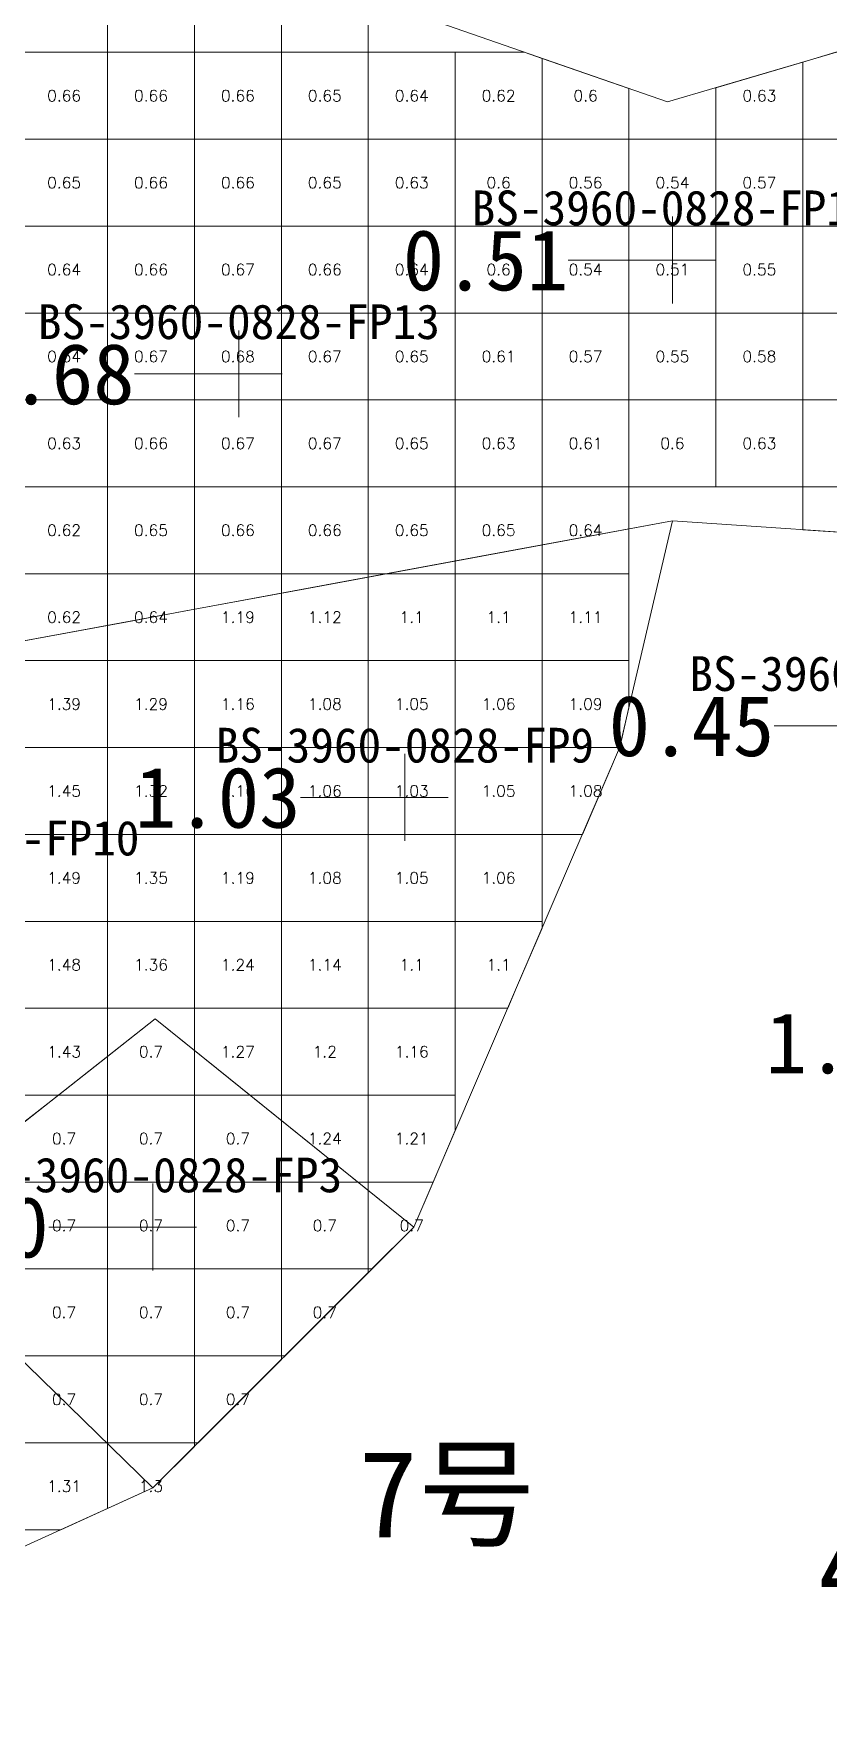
# Model space of a CAD drawing. Header units: inches. Extents: x 469941 to 470089, y 4349675 to 4349818.
# Drawn here: x 470040.24 to 470049.39, y 4349684.63 to 4349703.85 of the extents above; entities that cross this region are included whole.
import ezdxf
from ezdxf.enums import TextEntityAlignment as Align

# ---------------------------------------------------------------- set-up
doc = ezdxf.new("R2010")
doc.units = ezdxf.units.IN
doc.header["$MEASUREMENT"] = 0
for name, color, linetype, lineweight in [('0.500-1.000', 7, 'Continuous', 0), ('1.000-1.500', 7, 'Continuous', 0), ('孔口文字', 7, 'Continuous', 0), ('点', 7, 'Continuous', 0), ('爆区方格网', 7, 'Continuous', 0), ('线条', 7, 'Continuous', 0), ('钻孔', 7, 'Continuous', 0)]:
    doc.layers.add(name, color=color, linetype=linetype, lineweight=lineweight)
doc.styles.add('3dmine_textStyle_1', font='txt.shx', dxfattribs={"height": 1, "bigfont": 'gbcbig.shx'})
doc.styles.add('3dmine_textStyle_3', font='宋体.ttf', dxfattribs={"height": 1})
doc.styles.add('3dmine_textStyle_4', font='simsunb.ttf', dxfattribs={"height": 1})

msp = doc.modelspace()

# ---------------------------------------------------------------- hatches: boundary and pattern name
at = {"layer": '钻孔', "linetype": 'Continuous', "lineweight": 0, "true_color": 0x00ffff, "extrusion": (0, 1, 0)}
for points in [[(-470048.591, 3949.555), (-470047.591, 3949.555), (-470047.591, 3960.555), (-470048.591, 3960.555)], [(-470043.6, 3949.555), (-470042.6, 3949.555), (-470042.6, 3960.555), (-470043.6, 3960.555)], [(-470042.612, 3949.979), (-470041.612, 3949.979), (-470041.612, 3960.979), (-470042.612, 3960.979)]]:
    msp.add_hatch(color=4, dxfattribs=at).paths.add_polyline_path(points, flags=0)
at = {"layer": '钻孔', "linetype": 'Continuous', "lineweight": 0, "true_color": 0x0000ff, "extrusion": (0, 1, 0)}
msp.add_hatch(color=5, dxfattribs=at).paths.add_polyline_path([(-470045.51, 3949.514), (-470044.51, 3949.514), (-470044.51, 3960.514), (-470045.51, 3960.514)], flags=0)

# ---------------------------------------------------------------- linework, layer by layer
at = {"layer": '0.500-1.000', "color": 4, "linetype": 'Continuous', "lineweight": 0, "true_color": 0x00ffff}
for points in [[(470050.423, 4349698.049), (470047.591, 4349698.243), (470045.798, 4349697.911), (470040.563, 4349696.941), (470039.145, 4349696.679), (470032.822, 4349695.749), (470034.464, 4349698.812), (470036.669, 4349703.056), (470037.598, 4349704.846), (470040.595, 4349706.764), (470042.614, 4349704.766), (470044.623, 4349704.07), (470047.533, 4349703.062), (470049.726, 4349703.709)], [(470044.612, 4349690.115), (470041.612, 4349687.115), (470038.562, 4349690.088), (470041.636, 4349692.51), (470044.612, 4349690.115)]]:
    msp.add_lwpolyline(points, dxfattribs=at)
at = {"layer": '1.000-1.500', "color": 5, "linetype": 'Continuous', "lineweight": 0, "true_color": 0x0000ff}
msp.add_lwpolyline([(470046.98, 4349695.628), (470045.796, 4349692.872), (470044.612, 4349690.115), (470042.341, 4349691.943), (470041.636, 4349692.51), (470038.796, 4349690.272), (470038.562, 4349690.088), (470041.612, 4349687.115), (470036.153, 4349684.632), (470033.331, 4349686.237), (470033.088, 4349686.375), (470030.088, 4349689.375), (470030.927, 4349691.922), (470031.179, 4349692.686), (470032.822, 4349695.749), (470035.908, 4349696.203), (470039.145, 4349696.679), (470041.317, 4349697.081), (470041.949, 4349697.198), (470043.368, 4349697.461), (470047.591, 4349698.243), (470046.98, 4349695.628)], dxfattribs=at)
at = {"layer": '点', "color": 138, "linetype": 'Continuous', "lineweight": 0, "true_color": 0x004c4c}
for points, elevation in [([(470047.591, 4349700.743), (470047.591, 4349701.743)], 3960.555), ([(470048.091, 4349701.243), (470047.091, 4349701.243)], 3960.555), ([(470042.6, 4349699.433), (470042.6, 4349700.433)], 3960.555), ([(470043.1, 4349699.933), (470042.1, 4349699.933)], 3960.555), ([(470044.51, 4349694.56), (470044.51, 4349695.56)], 3960.514), ([(470045.01, 4349695.06), (470044.01, 4349695.06)], 3960.514), ([(470041.612, 4349689.615), (470041.612, 4349690.615)], 3960.979), ([(470042.112, 4349690.115), (470041.112, 4349690.115)], 3960.979)]:
    msp.add_lwpolyline(points, dxfattribs=dict(at, elevation=elevation))
at = {"layer": '爆区方格网', "color": 4, "linetype": 'Continuous', "lineweight": 0, "true_color": 0x00ffff}
for points, elevation in [([(470041.089, 4349703.633), (470040.089, 4349703.633), (470040.089, 4349704.633), (470041.089, 4349704.633), (470041.089, 4349703.633)], 3960.677), ([(470042.089, 4349703.633), (470041.089, 4349703.633), (470041.089, 4349704.633), (470042.089, 4349704.633), (470042.089, 4349703.633)], 3960.677), ([(470043.089, 4349704.601), (470043.089, 4349703.633), (470042.089, 4349703.633), (470042.089, 4349704.633), (470042.997, 4349704.633), (470043.089, 4349704.601)], 3960.677), ([(470044.089, 4349704.255), (470044.089, 4349703.633), (470043.089, 4349703.633), (470043.089, 4349704.601), (470044.089, 4349704.255)], 3960.677), ([(470041.089, 4349702.633), (470040.089, 4349702.633), (470040.089, 4349703.633), (470041.089, 4349703.633), (470041.089, 4349702.633)], 3960.677), ([(470042.089, 4349702.633), (470041.089, 4349702.633), (470041.089, 4349703.633), (470042.089, 4349703.633), (470042.089, 4349702.633)], 3960.677), ([(470043.089, 4349702.633), (470042.089, 4349702.633), (470042.089, 4349703.633), (470043.089, 4349703.633), (470043.089, 4349702.633)], 3960.677), ([(470044.089, 4349702.633), (470043.089, 4349702.633), (470043.089, 4349703.633), (470044.089, 4349703.633), (470044.089, 4349702.633)], 3960.677), ([(470045.089, 4349702.633), (470044.089, 4349702.633), (470044.089, 4349703.633), (470045.089, 4349703.633), (470045.089, 4349702.633)], 3960.677), ([(470046.089, 4349703.562), (470046.089, 4349702.633), (470045.089, 4349702.633), (470045.089, 4349703.633), (470045.884, 4349703.633), (470046.089, 4349703.562)], 3960.677), ([(470047.089, 4349703.215), (470047.089, 4349702.633), (470046.089, 4349702.633), (470046.089, 4349703.562), (470047.089, 4349703.215)], 3960.677), ([(470050.089, 4349702.633), (470049.089, 4349702.633), (470049.089, 4349703.521), (470049.469, 4349703.633), (470050.089, 4349703.633), (470050.089, 4349702.633)], 3960.677), ([(470049.089, 4349702.633), (470048.089, 4349702.633), (470048.089, 4349703.226), (470049.089, 4349703.521), (470049.089, 4349702.633)], 3960.677), ([(470041.089, 4349701.633), (470040.089, 4349701.633), (470040.089, 4349702.633), (470041.089, 4349702.633), (470041.089, 4349701.633)], 3960.677), ([(470042.089, 4349701.633), (470041.089, 4349701.633), (470041.089, 4349702.633), (470042.089, 4349702.633), (470042.089, 4349701.633)], 3960.677), ([(470043.089, 4349701.633), (470042.089, 4349701.633), (470042.089, 4349702.633), (470043.089, 4349702.633), (470043.089, 4349701.633)], 3960.677), ([(470044.089, 4349701.633), (470043.089, 4349701.633), (470043.089, 4349702.633), (470044.089, 4349702.633), (470044.089, 4349701.633)], 3960.677), ([(470045.089, 4349701.633), (470044.089, 4349701.633), (470044.089, 4349702.633), (470045.089, 4349702.633), (470045.089, 4349701.633)], 3960.677), ([(470046.089, 4349701.633), (470045.089, 4349701.633), (470045.089, 4349702.633), (470046.089, 4349702.633), (470046.089, 4349701.633)], 3960.677), ([(470047.089, 4349701.633), (470046.089, 4349701.633), (470046.089, 4349702.633), (470047.089, 4349702.633), (470047.089, 4349701.633)], 3960.677), ([(470048.089, 4349701.633), (470047.089, 4349701.633), (470047.089, 4349702.633), (470048.089, 4349702.633), (470048.089, 4349701.633)], 3960.677), ([(470049.089, 4349701.633), (470048.089, 4349701.633), (470048.089, 4349702.633), (470049.089, 4349702.633), (470049.089, 4349701.633)], 3960.677), ([(470050.089, 4349701.633), (470049.089, 4349701.633), (470049.089, 4349702.633), (470050.089, 4349702.633), (470050.089, 4349701.633)], 3960.677), ([(470041.089, 4349700.633), (470040.089, 4349700.633), (470040.089, 4349701.633), (470041.089, 4349701.633), (470041.089, 4349700.633)], 3960.677), ([(470042.089, 4349700.633), (470041.089, 4349700.633), (470041.089, 4349701.633), (470042.089, 4349701.633), (470042.089, 4349700.633)], 3960.677), ([(470043.089, 4349700.633), (470042.089, 4349700.633), (470042.089, 4349701.633), (470043.089, 4349701.633), (470043.089, 4349700.633)], 3960.677), ([(470044.089, 4349700.633), (470043.089, 4349700.633), (470043.089, 4349701.633), (470044.089, 4349701.633), (470044.089, 4349700.633)], 3960.677), ([(470045.089, 4349700.633), (470044.089, 4349700.633), (470044.089, 4349701.633), (470045.089, 4349701.633), (470045.089, 4349700.633)], 3960.677), ([(470046.089, 4349700.633), (470045.089, 4349700.633), (470045.089, 4349701.633), (470046.089, 4349701.633), (470046.089, 4349700.633)], 3960.677), ([(470047.089, 4349700.633), (470046.089, 4349700.633), (470046.089, 4349701.633), (470047.089, 4349701.633), (470047.089, 4349700.633)], 3960.677), ([(470048.089, 4349700.633), (470047.089, 4349700.633), (470047.089, 4349701.633), (470048.089, 4349701.633), (470048.089, 4349700.633)], 3960.677), ([(470049.089, 4349700.633), (470048.089, 4349700.633), (470048.089, 4349701.633), (470049.089, 4349701.633), (470049.089, 4349700.633)], 3960.677), ([(470050.089, 4349700.633), (470049.089, 4349700.633), (470049.089, 4349701.633), (470050.089, 4349701.633), (470050.089, 4349700.633)], 3960.677), ([(470041.089, 4349699.633), (470040.089, 4349699.633), (470040.089, 4349700.633), (470041.089, 4349700.633), (470041.089, 4349699.633)], 3960.677), ([(470042.089, 4349699.633), (470041.089, 4349699.633), (470041.089, 4349700.633), (470042.089, 4349700.633), (470042.089, 4349699.633)], 3960.677), ([(470043.089, 4349699.633), (470042.089, 4349699.633), (470042.089, 4349700.633), (470043.089, 4349700.633), (470043.089, 4349699.633)], 3960.677), ([(470044.089, 4349699.633), (470043.089, 4349699.633), (470043.089, 4349700.633), (470044.089, 4349700.633), (470044.089, 4349699.633)], 3960.677), ([(470045.089, 4349699.633), (470044.089, 4349699.633), (470044.089, 4349700.633), (470045.089, 4349700.633), (470045.089, 4349699.633)], 3960.677), ([(470046.089, 4349699.633), (470045.089, 4349699.633), (470045.089, 4349700.633), (470046.089, 4349700.633), (470046.089, 4349699.633)], 3960.677), ([(470047.089, 4349699.633), (470046.089, 4349699.633), (470046.089, 4349700.633), (470047.089, 4349700.633), (470047.089, 4349699.633)], 3960.677), ([(470048.089, 4349699.633), (470047.089, 4349699.633), (470047.089, 4349700.633), (470048.089, 4349700.633), (470048.089, 4349699.633)], 3960.677), ([(470049.089, 4349699.633), (470048.089, 4349699.633), (470048.089, 4349700.633), (470049.089, 4349700.633), (470049.089, 4349699.633)], 3960.677), ([(470050.089, 4349699.633), (470049.089, 4349699.633), (470049.089, 4349700.633), (470050.089, 4349700.633), (470050.089, 4349699.633)], 3960.677), ([(470041.089, 4349698.633), (470040.089, 4349698.633), (470040.089, 4349699.633), (470041.089, 4349699.633), (470041.089, 4349698.633)], 3960.677), ([(470042.089, 4349698.633), (470041.089, 4349698.633), (470041.089, 4349699.633), (470042.089, 4349699.633), (470042.089, 4349698.633)], 3960.677), ([(470043.089, 4349698.633), (470042.089, 4349698.633), (470042.089, 4349699.633), (470043.089, 4349699.633), (470043.089, 4349698.633)], 3960.677), ([(470044.089, 4349698.633), (470043.089, 4349698.633), (470043.089, 4349699.633), (470044.089, 4349699.633), (470044.089, 4349698.633)], 3960.677), ([(470045.089, 4349698.633), (470044.089, 4349698.633), (470044.089, 4349699.633), (470045.089, 4349699.633), (470045.089, 4349698.633)], 3960.677), ([(470046.089, 4349698.633), (470045.089, 4349698.633), (470045.089, 4349699.633), (470046.089, 4349699.633), (470046.089, 4349698.633)], 3960.677), ([(470047.089, 4349698.633), (470046.089, 4349698.633), (470046.089, 4349699.633), (470047.089, 4349699.633), (470047.089, 4349698.633)], 3960.677), ([(470048.089, 4349698.633), (470047.089, 4349698.633), (470047.089, 4349699.633), (470048.089, 4349699.633), (470048.089, 4349698.633)], 3960.677), ([(470049.089, 4349698.633), (470048.089, 4349698.633), (470048.089, 4349699.633), (470049.089, 4349699.633), (470049.089, 4349698.633)], 3960.677), ([(470050.089, 4349698.633), (470049.089, 4349698.633), (470049.089, 4349699.633), (470050.089, 4349699.633), (470050.089, 4349698.633)], 3960.677), ([(470041.089, 4349697.633), (470040.089, 4349697.633), (470040.089, 4349698.633), (470041.089, 4349698.633), (470041.089, 4349697.633)], 3960.677), ([(470042.089, 4349697.633), (470041.089, 4349697.633), (470041.089, 4349698.633), (470042.089, 4349698.633), (470042.089, 4349697.633)], 3960.677), ([(470043.089, 4349697.633), (470042.089, 4349697.633), (470042.089, 4349698.633), (470043.089, 4349698.633), (470043.089, 4349697.633)], 3960.677), ([(470044.089, 4349697.633), (470043.089, 4349697.633), (470043.089, 4349698.633), (470044.089, 4349698.633), (470044.089, 4349697.633)], 3960.677), ([(470045.089, 4349697.633), (470044.089, 4349697.633), (470044.089, 4349698.633), (470045.089, 4349698.633), (470045.089, 4349697.633)], 3960.677), ([(470046.089, 4349697.633), (470045.089, 4349697.633), (470045.089, 4349698.633), (470046.089, 4349698.633), (470046.089, 4349697.633)], 3960.677), ([(470047.089, 4349697.633), (470046.089, 4349697.633), (470046.089, 4349698.633), (470047.089, 4349698.633), (470047.089, 4349697.633)], 3960.677), ([(470050.089, 4349698.072), (470049.089, 4349698.14), (470049.089, 4349698.633), (470050.089, 4349698.633), (470050.089, 4349698.072)], 3960.677), ([(470041.089, 4349696.633), (470040.089, 4349696.633), (470040.089, 4349697.633), (470041.089, 4349697.633), (470041.089, 4349696.633)], 3960.677), ([(470042.089, 4349696.633), (470041.089, 4349696.633), (470041.089, 4349697.633), (470042.089, 4349697.633), (470042.089, 4349696.633)], 3960.677), ([(470042.089, 4349691.633), (470041.089, 4349691.633), (470041.089, 4349692.079), (470041.636, 4349692.51), (470041.089, 4349692.079), (470041.089, 4349692.633), (470042.089, 4349692.633), (470042.089, 4349691.633)], 3960.979), ([(470040.089, 4349691.291), (470040.089, 4349691.633), (470040.523, 4349691.633), (470040.089, 4349691.291)], 3960.979), ([(470041.089, 4349690.633), (470040.089, 4349690.633), (470040.089, 4349691.291), (470040.523, 4349691.633), (470041.089, 4349691.633), (470041.089, 4349690.633)], 3960.979), ([(470042.089, 4349690.633), (470041.089, 4349690.633), (470041.089, 4349691.633), (470042.089, 4349691.633), (470042.089, 4349690.633)], 3960.979), ([(470043.089, 4349690.633), (470042.089, 4349690.633), (470042.089, 4349691.633), (470043.089, 4349691.633), (470043.089, 4349690.633)], 3960.979), ([(470041.089, 4349689.633), (470040.089, 4349689.633), (470040.089, 4349690.633), (470041.089, 4349690.633), (470041.089, 4349689.633)], 3960.979), ([(470042.089, 4349689.633), (470041.089, 4349689.633), (470041.089, 4349690.633), (470042.089, 4349690.633), (470042.089, 4349689.633)], 3960.979), ([(470043.089, 4349689.633), (470042.089, 4349689.633), (470042.089, 4349690.633), (470043.089, 4349690.633), (470043.089, 4349689.633)], 3960.979), ([(470044.089, 4349689.633), (470043.089, 4349689.633), (470043.089, 4349690.633), (470044.089, 4349690.633), (470044.089, 4349689.633)], 3960.979), ([(470044.612, 4349690.115), (470044.13, 4349689.633), (470044.089, 4349689.633), (470044.089, 4349690.633), (470044.834, 4349690.633), (470044.612, 4349690.115)], 3960.979), ([(470041.089, 4349688.633), (470040.089, 4349688.633), (470040.089, 4349689.633), (470041.089, 4349689.633), (470041.089, 4349688.633)], 3960.979), ([(470042.089, 4349688.633), (470041.089, 4349688.633), (470041.089, 4349689.633), (470042.089, 4349689.633), (470042.089, 4349688.633)], 3960.979), ([(470043.089, 4349688.633), (470042.089, 4349688.633), (470042.089, 4349689.633), (470043.089, 4349689.633), (470043.089, 4349688.633)], 3960.979), ([(470044.089, 4349689.592), (470043.13, 4349688.633), (470043.089, 4349688.633), (470043.089, 4349689.633), (470044.089, 4349689.633), (470044.089, 4349689.592)], 3960.979), ([(470041.089, 4349687.633), (470040.089, 4349687.633), (470040.089, 4349688.633), (470041.089, 4349688.633), (470041.089, 4349687.633)], 3960.979), ([(470042.089, 4349687.633), (470041.089, 4349687.633), (470041.089, 4349688.633), (470042.089, 4349688.633), (470042.089, 4349687.633)], 3960.979), ([(470043.089, 4349688.592), (470042.13, 4349687.633), (470042.089, 4349687.633), (470042.089, 4349688.633), (470043.089, 4349688.633), (470043.089, 4349688.592)], 3960.979)]:
    msp.add_lwpolyline(points, dxfattribs=dict(at, elevation=elevation))
at = {"layer": '爆区方格网', "color": 5, "linetype": 'Continuous', "lineweight": 0, "true_color": 0x0000ff, "elevation": 3960.514}
for points in [[(470043.089, 4349696.633), (470042.089, 4349696.633), (470042.089, 4349697.633), (470043.089, 4349697.633), (470043.089, 4349696.633)], [(470044.089, 4349696.633), (470043.089, 4349696.633), (470043.089, 4349697.633), (470044.089, 4349697.633), (470044.089, 4349696.633)], [(470045.089, 4349696.633), (470044.089, 4349696.633), (470044.089, 4349697.633), (470045.089, 4349697.633), (470045.089, 4349696.633)], [(470046.089, 4349696.633), (470045.089, 4349696.633), (470045.089, 4349697.633), (470046.089, 4349697.633), (470046.089, 4349696.633)], [(470047.089, 4349696.633), (470046.089, 4349696.633), (470046.089, 4349697.633), (470047.089, 4349697.633), (470047.089, 4349696.633)], [(470041.089, 4349695.633), (470040.089, 4349695.633), (470040.089, 4349696.633), (470041.089, 4349696.633), (470041.089, 4349695.633)], [(470042.089, 4349695.633), (470041.089, 4349695.633), (470041.089, 4349696.633), (470042.089, 4349696.633), (470042.089, 4349695.633)], [(470043.089, 4349695.633), (470042.089, 4349695.633), (470042.089, 4349696.633), (470043.089, 4349696.633), (470043.089, 4349695.633)], [(470044.089, 4349695.633), (470043.089, 4349695.633), (470043.089, 4349696.633), (470044.089, 4349696.633), (470044.089, 4349695.633)], [(470045.089, 4349695.633), (470044.089, 4349695.633), (470044.089, 4349696.633), (470045.089, 4349696.633), (470045.089, 4349695.633)], [(470046.089, 4349695.633), (470045.089, 4349695.633), (470045.089, 4349696.633), (470046.089, 4349696.633), (470046.089, 4349695.633)], [(470047.089, 4349696.093), (470046.982, 4349695.633), (470046.089, 4349695.633), (470046.089, 4349696.633), (470047.089, 4349696.633), (470047.089, 4349696.093)], [(470041.089, 4349694.633), (470040.089, 4349694.633), (470040.089, 4349695.633), (470041.089, 4349695.633), (470041.089, 4349694.633)], [(470042.089, 4349694.633), (470041.089, 4349694.633), (470041.089, 4349695.633), (470042.089, 4349695.633), (470042.089, 4349694.633)], [(470043.089, 4349694.633), (470042.089, 4349694.633), (470042.089, 4349695.633), (470043.089, 4349695.633), (470043.089, 4349694.633)], [(470044.089, 4349694.633), (470043.089, 4349694.633), (470043.089, 4349695.633), (470044.089, 4349695.633), (470044.089, 4349694.633)], [(470045.089, 4349694.633), (470044.089, 4349694.633), (470044.089, 4349695.633), (470045.089, 4349695.633), (470045.089, 4349694.633)], [(470046.089, 4349694.633), (470045.089, 4349694.633), (470045.089, 4349695.633), (470046.089, 4349695.633), (470046.089, 4349694.633)], [(470046.98, 4349695.628), (470046.553, 4349694.633), (470046.089, 4349694.633), (470046.089, 4349695.633), (470046.982, 4349695.633), (470046.98, 4349695.628)], [(470041.089, 4349693.633), (470040.089, 4349693.633), (470040.089, 4349694.633), (470041.089, 4349694.633), (470041.089, 4349693.633)], [(470042.089, 4349693.633), (470041.089, 4349693.633), (470041.089, 4349694.633), (470042.089, 4349694.633), (470042.089, 4349693.633)], [(470043.089, 4349693.633), (470042.089, 4349693.633), (470042.089, 4349694.633), (470043.089, 4349694.633), (470043.089, 4349693.633)], [(470044.089, 4349693.633), (470043.089, 4349693.633), (470043.089, 4349694.633), (470044.089, 4349694.633), (470044.089, 4349693.633)], [(470045.089, 4349693.633), (470044.089, 4349693.633), (470044.089, 4349694.633), (470045.089, 4349694.633), (470045.089, 4349693.633)], [(470046.089, 4349693.633), (470045.089, 4349693.633), (470045.089, 4349694.633), (470046.089, 4349694.633), (470046.089, 4349693.633)], [(470041.089, 4349692.633), (470040.089, 4349692.633), (470040.089, 4349693.633), (470041.089, 4349693.633), (470041.089, 4349692.633)], [(470042.089, 4349692.633), (470041.089, 4349692.633), (470041.089, 4349693.633), (470042.089, 4349693.633), (470042.089, 4349692.633)], [(470043.089, 4349692.633), (470042.089, 4349692.633), (470042.089, 4349693.633), (470043.089, 4349693.633), (470043.089, 4349692.633)], [(470044.089, 4349692.633), (470043.089, 4349692.633), (470043.089, 4349693.633), (470044.089, 4349693.633), (470044.089, 4349692.633)], [(470045.089, 4349692.633), (470044.089, 4349692.633), (470044.089, 4349693.633), (470045.089, 4349693.633), (470045.089, 4349692.633)], [(470046.089, 4349693.553), (470045.796, 4349692.872), (470045.694, 4349692.633), (470045.089, 4349692.633), (470045.089, 4349693.633), (470046.089, 4349693.633), (470046.089, 4349693.553)], [(470041.089, 4349692.079), (470041.089, 4349692.079), (470040.523, 4349691.633), (470040.089, 4349691.633), (470040.089, 4349692.633), (470041.089, 4349692.633), (470041.089, 4349692.079)], [(470043.089, 4349691.633), (470042.089, 4349691.633), (470042.089, 4349692.633), (470043.089, 4349692.633), (470043.089, 4349691.633)], [(470044.089, 4349691.633), (470043.089, 4349691.633), (470043.089, 4349692.633), (470044.089, 4349692.633), (470044.089, 4349691.633)], [(470045.089, 4349691.633), (470044.089, 4349691.633), (470044.089, 4349692.633), (470045.089, 4349692.633), (470045.089, 4349691.633)], [(470041.089, 4349691.633), (470040.523, 4349691.633), (470041.089, 4349692.079), (470041.089, 4349691.633)], [(470044.089, 4349690.633), (470043.089, 4349690.633), (470043.089, 4349691.633), (470044.089, 4349691.633), (470044.089, 4349690.633)], [(470045.089, 4349691.225), (470044.834, 4349690.633), (470044.089, 4349690.633), (470044.089, 4349691.633), (470045.089, 4349691.633), (470045.089, 4349691.225)], [(470041.089, 4349686.877), (470040.552, 4349686.633), (470040.089, 4349686.633), (470040.089, 4349687.633), (470041.089, 4349687.633), (470041.089, 4349686.877)], [(470042.089, 4349687.592), (470041.612, 4349687.115), (470041.089, 4349686.877), (470041.089, 4349687.633), (470042.089, 4349687.633), (470042.089, 4349687.592)]]:
    msp.add_lwpolyline(points, dxfattribs=at)
at = {"layer": '线条', "color": 138, "linetype": 'Continuous', "lineweight": 0, "true_color": 0x004c4c}
for points, elevation in [([(470047.591, 4349701.243), (470047.591, 4349701.243), (470047.591, 4349701.243)], 3960.555), ([(470042.6, 4349699.933), (470042.6, 4349699.933), (470042.6, 4349699.933)], 3960.555), ([(470044.51, 4349695.06), (470044.51, 4349695.06), (470044.51, 4349695.06)], 3960.514), ([(470041.612, 4349690.115), (470041.612, 4349690.115), (470041.612, 4349690.115)], 3960.979)]:
    msp.add_lwpolyline(points, dxfattribs=dict(at, elevation=elevation))
at = {"layer": '钻孔', "color": 4, "linetype": 'Continuous', "lineweight": 0, "true_color": 0x00ffff}
for points, elevation in [([(470047.591, 4349701.243), (470046.391, 4349701.243)], 3960.555), ([(470047.591, 4349701.243), (470046.391, 4349701.243)], 3949.555), ([(470042.6, 4349699.933), (470041.4, 4349699.933)], 3960.555), ([(470042.6, 4349699.933), (470041.4, 4349699.933)], 3949.555), ([(470041.612, 4349690.115), (470040.412, 4349690.115)], 3960.979), ([(470041.612, 4349690.115), (470040.412, 4349690.115)], 3949.979)]:
    msp.add_lwpolyline(points, dxfattribs=dict(at, elevation=elevation))
at = {"layer": '钻孔', "color": 8, "linetype": 'Continuous', "lineweight": 0, "true_color": 0x808080}
for elevation in [3960.547, 3949.547]:
    msp.add_lwpolyline([(470049.96, 4349695.884), (470048.76, 4349695.884)], dxfattribs=dict(at, elevation=elevation))
at = {"layer": '钻孔', "color": 5, "linetype": 'Continuous', "lineweight": 0, "true_color": 0x0000ff}
for elevation in [3960.514, 3949.514]:
    msp.add_lwpolyline([(470044.51, 4349695.06), (470043.31, 4349695.06)], dxfattribs=dict(at, elevation=elevation))

# ---------------------------------------------------------------- texts
at = {"color": 4, "linetype": 'Continuous', "lineweight": 0, "true_color": 0x00ffff, "style": '3dmine_textStyle_1'}
for s, p in [('0.66', (470040.589, 4349703.133, 3960.677)), ('0.66', (470041.589, 4349703.133, 3960.677)), ('0.66', (470042.589, 4349703.133, 3960.677)), ('0.65', (470043.589, 4349703.133, 3960.677)), ('0.64', (470044.589, 4349703.133, 3960.677)), ('0.62', (470045.589, 4349703.133, 3960.677)), ('0.6', (470046.589, 4349703.133, 3960.677)), ('0.63', (470048.589, 4349703.133, 3960.677)), ('0.65', (470040.589, 4349702.133, 3960.677)), ('0.66', (470041.589, 4349702.133, 3960.677)), ('0.66', (470042.589, 4349702.133, 3960.677)), ('0.65', (470043.589, 4349702.133, 3960.677)), ('0.63', (470044.589, 4349702.133, 3960.677)), ('0.6', (470045.589, 4349702.133, 3960.677)), ('0.56', (470046.589, 4349702.133, 3960.677)), ('0.54', (470047.589, 4349702.133, 3960.677)), ('0.57', (470048.589, 4349702.133, 3960.677)), ('0.64', (470040.589, 4349701.133, 3960.677)), ('0.66', (470041.589, 4349701.133, 3960.677)), ('0.67', (470042.589, 4349701.133, 3960.677)), ('0.66', (470043.589, 4349701.133, 3960.677)), ('0.64', (470044.589, 4349701.133, 3960.677)), ('0.6', (470045.589, 4349701.133, 3960.677)), ('0.54', (470046.589, 4349701.133, 3960.677)), ('0.51', (470047.589, 4349701.133, 3960.677)), ('0.55', (470048.589, 4349701.133, 3960.677)), ('0.64', (470040.589, 4349700.133, 3960.677)), ('0.67', (470041.589, 4349700.133, 3960.677)), ('0.68', (470042.589, 4349700.133, 3960.677)), ('0.67', (470043.589, 4349700.133, 3960.677)), ('0.65', (470044.589, 4349700.133, 3960.677)), ('0.61', (470045.589, 4349700.133, 3960.677)), ('0.57', (470046.589, 4349700.133, 3960.677)), ('0.55', (470047.589, 4349700.133, 3960.677)), ('0.58', (470048.589, 4349700.133, 3960.677)), ('0.63', (470040.589, 4349699.133, 3960.677)), ('0.66', (470041.589, 4349699.133, 3960.677)), ('0.67', (470042.589, 4349699.133, 3960.677)), ('0.67', (470043.589, 4349699.133, 3960.677)), ('0.65', (470044.589, 4349699.133, 3960.677)), ('0.63', (470045.589, 4349699.133, 3960.677)), ('0.61', (470046.589, 4349699.133, 3960.677)), ('0.6', (470047.589, 4349699.133, 3960.677)), ('0.63', (470048.589, 4349699.133, 3960.677)), ('0.62', (470040.589, 4349698.133, 3960.677)), ('0.65', (470041.589, 4349698.133, 3960.677)), ('0.66', (470042.589, 4349698.133, 3960.677)), ('0.66', (470043.589, 4349698.133, 3960.677)), ('0.65', (470044.589, 4349698.133, 3960.677)), ('0.65', (470045.589, 4349698.133, 3960.677)), ('0.64', (470046.589, 4349698.133, 3960.677)), ('0.62', (470040.589, 4349697.133, 3960.677)), ('0.64', (470041.589, 4349697.133, 3960.677)), ('0.7', (470041.589, 4349692.133, 3960.979)), ('0.7', (470040.589, 4349691.133, 3960.979)), ('0.7', (470041.589, 4349691.133, 3960.979)), ('0.7', (470042.589, 4349691.133, 3960.979)), ('0.7', (470040.589, 4349690.133, 3960.979)), ('0.7', (470041.589, 4349690.133, 3960.979)), ('0.7', (470042.589, 4349690.133, 3960.979)), ('0.7', (470043.589, 4349690.133, 3960.979)), ('0.7', (470044.589, 4349690.133, 3960.979)), ('0.7', (470040.589, 4349689.133, 3960.979)), ('0.7', (470041.589, 4349689.133, 3960.979)), ('0.7', (470042.589, 4349689.133, 3960.979)), ('0.7', (470043.589, 4349689.133, 3960.979)), ('0.7', (470040.589, 4349688.133, 3960.979)), ('0.7', (470041.589, 4349688.133, 3960.979)), ('0.7', (470042.589, 4349688.133, 3960.979))]:
    msp.add_text(s, height=0.13, dxfattribs=at).set_placement(p, align=Align.MIDDLE_CENTER)
at = {"color": 5, "linetype": 'Continuous', "lineweight": 0, "true_color": 0x0000ff, "style": '3dmine_textStyle_1'}
for s, p in [('1.19', (470042.589, 4349697.133, 3960.514)), ('1.12', (470043.589, 4349697.133, 3960.514)), ('1.1', (470044.589, 4349697.133, 3960.514)), ('1.1', (470045.589, 4349697.133, 3960.514)), ('1.11', (470046.589, 4349697.133, 3960.514)), ('1.39', (470040.589, 4349696.133, 3960.514)), ('1.29', (470041.589, 4349696.133, 3960.514)), ('1.16', (470042.589, 4349696.133, 3960.514)), ('1.08', (470043.589, 4349696.133, 3960.514)), ('1.05', (470044.589, 4349696.133, 3960.514)), ('1.06', (470045.589, 4349696.133, 3960.514)), ('1.09', (470046.589, 4349696.133, 3960.514)), ('1.45', (470040.589, 4349695.133, 3960.514)), ('1.32', (470041.589, 4349695.133, 3960.514)), ('1.16', (470042.589, 4349695.133, 3960.514)), ('1.06', (470043.589, 4349695.133, 3960.514)), ('1.03', (470044.589, 4349695.133, 3960.514)), ('1.05', (470045.589, 4349695.133, 3960.514)), ('1.08', (470046.589, 4349695.133, 3960.514)), ('1.49', (470040.589, 4349694.133, 3960.514)), ('1.35', (470041.589, 4349694.133, 3960.514)), ('1.19', (470042.589, 4349694.133, 3960.514)), ('1.08', (470043.589, 4349694.133, 3960.514)), ('1.05', (470044.589, 4349694.133, 3960.514)), ('1.06', (470045.589, 4349694.133, 3960.514)), ('1.48', (470040.589, 4349693.133, 3960.514)), ('1.36', (470041.589, 4349693.133, 3960.514)), ('1.24', (470042.589, 4349693.133, 3960.514)), ('1.14', (470043.589, 4349693.133, 3960.514)), ('1.1', (470044.589, 4349693.133, 3960.514)), ('1.1', (470045.589, 4349693.133, 3960.514)), ('1.43', (470040.589, 4349692.133, 3960.514)), ('1.27', (470042.589, 4349692.133, 3960.514)), ('1.2', (470043.589, 4349692.133, 3960.514)), ('1.16', (470044.589, 4349692.133, 3960.514)), ('1.24', (470043.589, 4349691.133, 3960.514)), ('1.21', (470044.589, 4349691.133, 3960.514)), ('1.31', (470040.589, 4349687.133, 3960.514)), ('1.3', (470041.589, 4349687.133, 3960.514))]:
    msp.add_text(s, height=0.13, dxfattribs=at).set_placement(p, align=Align.MIDDLE_CENTER)
at = {"color": 7, "linetype": 'Continuous', "lineweight": 0, "style": '3dmine_textStyle_3'}
for s, p in [('7号', (470043.976, 4349686.544, 1982.732)), ('4号', (470049.265, 4349685.706, 1982.732))]:
    msp.add_text(s, height=1, dxfattribs=at).set_placement(p)
at = {"layer": '孔口文字', "color": 138, "linetype": 'Continuous', "lineweight": 0, "true_color": 0x004c4c, "style": '3dmine_textStyle_4'}
for s, p in [('BS-3960-0828-FP14', (470047.591, 4349701.643, 3960.555)), ('BS-3960-0828-FP13', (470042.6, 4349700.333, 3960.555)), ('BS-3960-0828-FP8', (470049.96, 4349696.284, 3960.547)), ('BS-3960-0828-FP9', (470044.51, 4349695.46, 3960.514)), ('BS-3960-0828-FP10', (470039.143, 4349694.391, 3960.673)), ('BS-3960-0828-FP3', (470041.612, 4349690.515, 3960.979))]:
    msp.add_text(s, height=0.4, dxfattribs=at).set_placement(p, align=Align.CENTER)
at = {"layer": '钻孔', "color": 4, "linetype": 'Continuous', "lineweight": 0, "true_color": 0x00ffff, "style": '3dmine_textStyle_4'}
for s, p in [('0.51', (470046.391, 4349701.243, 3960.555)), ('0.68', (470041.4, 4349699.933, 3960.555)), ('0.70', (470040.412, 4349690.115, 3960.979))]:
    msp.add_text(s, height=0.7, dxfattribs=at).set_placement(p, align=Align.MIDDLE_RIGHT)
at = {"layer": '钻孔', "color": 8, "linetype": 'Continuous', "lineweight": 0, "true_color": 0x808080, "style": '3dmine_textStyle_4'}
msp.add_text('0.45', height=0.7, dxfattribs=at).set_placement((470048.76, 4349695.884, 3960.547), align=Align.MIDDLE_RIGHT)
at = {"layer": '钻孔', "color": 5, "linetype": 'Continuous', "lineweight": 0, "true_color": 0x0000ff, "style": '3dmine_textStyle_4'}
for s, p in [('1.03', (470043.31, 4349695.06, 3960.514)), ('1.17', (470050.566, 4349692.234, 3960.349))]:
    msp.add_text(s, height=0.7, dxfattribs=at).set_placement(p, align=Align.MIDDLE_RIGHT)

doc.saveas('drawing.dxf')
